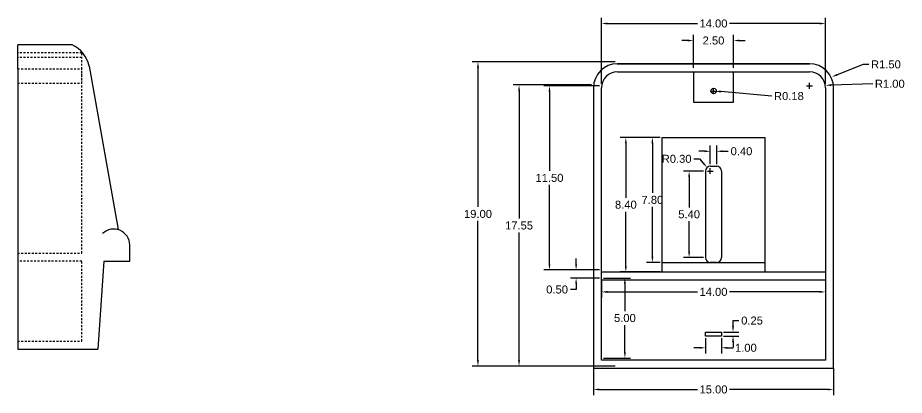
# Model space of a CAD drawing. Header units: centimetres. Extents: x 10 to 640, y 5 to 41.
# Drawn here: x 162.7 to 218.1, y 5.9 to 29.5 of the extents above; entities that cross this region are included whole.
import ezdxf

# ---------------------------------------------------------------- set-up
doc = ezdxf.new("R2010")
doc.units = ezdxf.units.CM
doc.header["$MEASUREMENT"] = 0
doc.linetypes.add('ACAD_ISO02W100', pattern=[15, 12, -3])
for name, color, linetype in [('CapacFrontala', 102, 'Continuous'), ('CapacLateral', 50, 'Continuous'), ('LiniiAjutatoare', 212, 'Continuous'), ('MarimiSuprafata', 130, 'Continuous')]:
    doc.layers.add(name, color=color, linetype=linetype)
doc.styles.get("Standard").update_dxf_attribs({"font": 'arial.ttf'})
doc.dimstyles.get("Standard").update_dxf_attribs({"dimscale": 2, "dimtxt": 0.25, "dimasz": 0.18, "dimexe": 0.18, "dimexo": 0.0625, "dimgap": 0.09, "dimtad": 0, "dimtih": 1, "dimtoh": 1, "dimzin": 0, "dimdsep": 46, "dimtxsty": 'Standard', "dimcen": 0.09, "dimadec": 0, "dimazin": 0, "dimtfac": 1, "dimtofl": 0, "dimtmove": 0, "dimatfit": 3, "dimfxl": 1, "dimtolj": 1, "dimtzin": 0, "dimarcsym": 0})

# ---------------------------------------------------------------- blocks, each defined once
blk = doc.blocks.new('*D91')
at = {"layer": 'Defpoints', "color": 0, "linetype": 'ByBlock', "ltscale": 0.01, "transparency": 16777216}
for p in [(200.136, 26.752, 7), (191.442, 7.752), (200.136, 7.752, 7)]:
    blk.add_point(p, dxfattribs=at)
at = {"layer": 'MarimiSuprafata', "color": 0, "linetype": 'ByBlock', "lineweight": -2, "ltscale": 0.01, "transparency": 16777216}
for p, q in [((200.011, 26.752), (191.082, 26.752)), ((191.442, 26.392), (191.442, 17.688)), ((191.442, 8.112), (191.442, 16.817)), ((200.011, 7.752), (191.082, 7.752))]:
    blk.add_line(p, q, dxfattribs=at)
at = {"layer": 'MarimiSuprafata', "color": 0, "linetype": 'ByBlock', "ltscale": 0.01, "transparency": 16777216}
for points in [[(191.382, 26.392), (191.502, 26.392), (191.442, 26.752)], [(191.382, 8.112), (191.502, 8.112), (191.442, 7.752)]]:
    blk.add_solid(points, dxfattribs=at)
at = {"layer": 'MarimiSuprafata', "color": 0, "linetype": 'ByBlock', "ltscale": 0.01, "transparency": 16777216, "insert": (191.442, 17.252), "char_height": 0.5, "attachment_point": 5}
blk.add_mtext('\\A1;19.00', dxfattribs=at)
blk = doc.blocks.new('*D96')
at = {"layer": 'Defpoints', "color": 0, "linetype": 'ByBlock', "ltscale": 0.01, "transparency": 16777216}
for p in [(198.661, 25.302, 7), (194.007, 7.752), (198.661, 7.752, 7)]:
    blk.add_point(p, dxfattribs=at)
at = {"layer": 'MarimiSuprafata', "color": 0, "linetype": 'ByBlock', "lineweight": -2, "ltscale": 0.01, "transparency": 16777216}
for p, q in [((198.536, 25.302), (193.647, 25.302)), ((194.007, 24.942), (194.007, 16.962)), ((194.007, 8.112), (194.007, 16.092)), ((198.536, 7.752), (193.647, 7.752))]:
    blk.add_line(p, q, dxfattribs=at)
at = {"layer": 'MarimiSuprafata', "color": 0, "linetype": 'ByBlock', "ltscale": 0.01, "transparency": 16777216}
for points in [[(193.947, 24.942), (194.067, 24.942), (194.007, 25.302)], [(193.947, 8.112), (194.067, 8.112), (194.007, 7.752)]]:
    blk.add_solid(points, dxfattribs=at)
at = {"layer": 'MarimiSuprafata', "color": 0, "linetype": 'ByBlock', "ltscale": 0.01, "transparency": 16777216, "insert": (194.007, 16.527), "char_height": 0.5, "attachment_point": 5}
blk.add_mtext('\\A1;17.55', dxfattribs=at)
blk = doc.blocks.new('*D97')
at = {"layer": 'Defpoints', "color": 0, "linetype": 'ByBlock', "ltscale": 0.01, "transparency": 16777216}
for p in [(199.16, 13.752, 7), (197.575, 13.252), (199.16, 13.252, 7)]:
    blk.add_point(p, dxfattribs=at)
at = {"layer": 'MarimiSuprafata', "color": 0, "linetype": 'ByBlock', "lineweight": -2, "ltscale": 0.01, "transparency": 16777216}
for p, q in [((197.575, 14.112), (197.575, 14.472)), ((199.035, 13.752), (197.215, 13.752)), ((199.035, 13.252), (197.215, 13.252)), ((197.575, 12.892), (197.575, 12.532)), ((197.575, 12.532), (197.215, 12.532))]:
    blk.add_line(p, q, dxfattribs=at)
at = {"layer": 'MarimiSuprafata', "color": 0, "linetype": 'ByBlock', "ltscale": 0.01, "transparency": 16777216}
for points in [[(197.515, 14.112), (197.635, 14.112), (197.575, 13.752)], [(197.515, 12.892), (197.635, 12.892), (197.575, 13.252)]]:
    blk.add_solid(points, dxfattribs=at)
at = {"layer": 'MarimiSuprafata', "color": 0, "linetype": 'ByBlock', "ltscale": 0.01, "transparency": 16777216, "insert": (196.386, 12.532), "char_height": 0.5, "attachment_point": 5}
blk.add_mtext('\\A1;0.50', dxfattribs=at)
blk = doc.blocks.new('*D98')
at = {"layer": 'Defpoints', "color": 0, "linetype": 'ByBlock', "ltscale": 0.01, "transparency": 16777216}
for p in [(198.661, 7.752, 7), (213.66, 7.752, 7), (213.66, 6.292)]:
    blk.add_point(p, dxfattribs=at)
at = {"layer": 'MarimiSuprafata', "color": 0, "linetype": 'ByBlock', "lineweight": -2, "ltscale": 0.01, "transparency": 16777216}
for p, q in [((198.661, 7.627), (198.661, 5.932)), ((213.66, 7.627), (213.66, 5.932)), ((199.021, 6.292), (205.161, 6.292)), ((213.3, 6.292), (207.16, 6.292))]:
    blk.add_line(p, q, dxfattribs=at)
at = {"layer": 'MarimiSuprafata', "color": 0, "linetype": 'ByBlock', "ltscale": 0.01, "transparency": 16777216}
for points in [[(199.021, 6.352), (199.021, 6.232), (198.661, 6.292)], [(213.3, 6.352), (213.3, 6.232), (213.66, 6.292)]]:
    blk.add_solid(points, dxfattribs=at)
at = {"layer": 'MarimiSuprafata', "color": 0, "linetype": 'ByBlock', "ltscale": 0.01, "transparency": 16777216, "insert": (206.161, 6.292), "char_height": 0.5, "attachment_point": 5}
blk.add_mtext('\\A1;15.00', dxfattribs=at)
blk = doc.blocks.new('*D99')
at = {"layer": 'Defpoints', "color": 0, "linetype": 'ByBlock', "ltscale": 0.01, "transparency": 16777216}
for p in [(199.16, 13.252, 7), (199.16, 8.252, 7), (200.623, 8.252)]:
    blk.add_point(p, dxfattribs=at)
at = {"layer": 'MarimiSuprafata', "color": 0, "linetype": 'ByBlock', "lineweight": -2, "ltscale": 0.01, "transparency": 16777216}
for p, q in [((199.285, 13.252), (200.983, 13.252)), ((200.623, 12.892), (200.623, 11.187)), ((200.623, 8.612), (200.623, 10.317)), ((199.285, 8.252), (200.983, 8.252))]:
    blk.add_line(p, q, dxfattribs=at)
at = {"layer": 'MarimiSuprafata', "color": 0, "linetype": 'ByBlock', "ltscale": 0.01, "transparency": 16777216}
for points in [[(200.563, 12.892), (200.683, 12.892), (200.623, 13.252)], [(200.563, 8.612), (200.683, 8.612), (200.623, 8.252)]]:
    blk.add_solid(points, dxfattribs=at)
at = {"layer": 'MarimiSuprafata', "color": 0, "linetype": 'ByBlock', "ltscale": 0.01, "transparency": 16777216, "insert": (200.623, 10.752), "char_height": 0.5, "attachment_point": 5}
blk.add_mtext('\\A1;5.00', dxfattribs=at)
blk = doc.blocks.new('*D92')
at = {"layer": 'Defpoints', "color": 0, "linetype": 'ByBlock', "ltscale": 0.01, "transparency": 16777216}
for p in [(199.16, 13.252, 7), (213.16, 13.252, 7), (213.16, 12.385)]:
    blk.add_point(p, dxfattribs=at)
at = {"layer": 'MarimiSuprafata', "color": 0, "linetype": 'ByBlock', "lineweight": -2, "ltscale": 0.01, "transparency": 16777216}
for p, q in [((199.16, 13.127), (199.16, 12.025)), ((213.16, 13.127), (213.16, 12.025)), ((199.52, 12.385), (205.161, 12.385)), ((212.8, 12.385), (207.159, 12.385))]:
    blk.add_line(p, q, dxfattribs=at)
at = {"layer": 'MarimiSuprafata', "color": 0, "linetype": 'ByBlock', "ltscale": 0.01, "transparency": 16777216}
for points in [[(199.52, 12.445), (199.52, 12.325), (199.16, 12.385)], [(212.8, 12.445), (212.8, 12.325), (213.16, 12.385)]]:
    blk.add_solid(points, dxfattribs=at)
at = {"layer": 'MarimiSuprafata', "color": 0, "linetype": 'ByBlock', "ltscale": 0.01, "transparency": 16777216, "insert": (206.16, 12.385), "char_height": 0.5, "attachment_point": 5}
blk.add_mtext('\\A1;14.00', dxfattribs=at)
blk = doc.blocks.new('*D93')
at = {"layer": 'Defpoints', "color": 0, "linetype": 'ByBlock', "ltscale": 0.01, "transparency": 16777216}
for p in [(195.909, 25.252), (199.16, 25.252, 7), (199.16, 13.752, 7)]:
    blk.add_point(p, dxfattribs=at)
at = {"layer": 'MarimiSuprafata', "color": 0, "linetype": 'ByBlock', "lineweight": -2, "ltscale": 0.01, "transparency": 16777216}
for p, q in [((199.035, 25.252), (195.549, 25.252)), ((195.909, 24.892), (195.909, 19.937)), ((195.909, 14.112), (195.909, 19.067)), ((199.035, 13.752), (195.549, 13.752))]:
    blk.add_line(p, q, dxfattribs=at)
at = {"layer": 'MarimiSuprafata', "color": 0, "linetype": 'ByBlock', "ltscale": 0.01, "transparency": 16777216}
for points in [[(195.849, 24.892), (195.969, 24.892), (195.909, 25.252)], [(195.849, 14.112), (195.969, 14.112), (195.909, 13.752)]]:
    blk.add_solid(points, dxfattribs=at)
at = {"layer": 'MarimiSuprafata', "color": 0, "linetype": 'ByBlock', "ltscale": 0.01, "transparency": 16777216, "insert": (195.909, 19.502), "char_height": 0.5, "attachment_point": 5}
blk.add_mtext('\\A1;11.50', dxfattribs=at)
blk = doc.blocks.new('*D94')
at = {"layer": 'Defpoints', "color": 0, "linetype": 'ByBlock', "ltscale": 0.01, "transparency": 16777216}
for p in [(207.41, 28.078), (204.91, 26.252, 7), (207.41, 26.252, 7)]:
    blk.add_point(p, dxfattribs=at)
at = {"layer": 'MarimiSuprafata', "color": 0, "linetype": 'ByBlock', "lineweight": -2, "ltscale": 0.01, "transparency": 16777216}
for p, q in [((204.91, 26.377), (204.91, 28.438)), ((207.41, 26.377), (207.41, 28.438)), ((204.55, 28.078), (204.19, 28.078)), ((207.77, 28.078), (208.13, 28.078))]:
    blk.add_line(p, q, dxfattribs=at)
at = {"layer": 'MarimiSuprafata', "color": 0, "linetype": 'ByBlock', "ltscale": 0.01, "transparency": 16777216}
for points in [[(204.55, 28.138), (204.55, 28.018), (204.91, 28.078)], [(207.77, 28.138), (207.77, 28.018), (207.41, 28.078)]]:
    blk.add_solid(points, dxfattribs=at)
at = {"layer": 'MarimiSuprafata', "color": 0, "linetype": 'ByBlock', "ltscale": 0.01, "transparency": 16777216, "insert": (206.16, 28.078), "char_height": 0.5, "attachment_point": 5}
blk.add_mtext('\\A1;2.50', dxfattribs=at)
blk = doc.blocks.new('*D95')
at = {"layer": 'Defpoints', "color": 0, "linetype": 'ByBlock', "ltscale": 0.01, "transparency": 16777216}
for p in [(213.16, 29.14), (199.16, 25.252, 7), (213.16, 25.252, 7)]:
    blk.add_point(p, dxfattribs=at)
at = {"layer": 'MarimiSuprafata', "color": 0, "linetype": 'ByBlock', "lineweight": -2, "ltscale": 0.01, "transparency": 16777216}
for p, q in [((199.16, 25.377), (199.16, 29.5)), ((213.16, 25.377), (213.16, 29.5)), ((199.52, 29.14), (205.161, 29.14)), ((212.8, 29.14), (207.159, 29.14))]:
    blk.add_line(p, q, dxfattribs=at)
at = {"layer": 'MarimiSuprafata', "color": 0, "linetype": 'ByBlock', "ltscale": 0.01, "transparency": 16777216}
for points in [[(199.52, 29.2), (199.52, 29.08), (199.16, 29.14)], [(212.8, 29.2), (212.8, 29.08), (213.16, 29.14)]]:
    blk.add_solid(points, dxfattribs=at)
at = {"layer": 'MarimiSuprafata', "color": 0, "linetype": 'ByBlock', "ltscale": 0.01, "transparency": 16777216, "insert": (206.16, 29.14), "char_height": 0.5, "attachment_point": 5}
blk.add_mtext('\\A1;14.00', dxfattribs=at)
blk = doc.blocks.new('*D88')
at = {"layer": 'Defpoints', "color": 0, "linetype": 'ByBlock', "ltscale": 0.01, "transparency": 16777216}
for p in [(213.553, 25.808, 7), (212.16, 25.252, 7)]:
    blk.add_point(p, dxfattribs=at)
at = {"layer": 'MarimiSuprafata', "color": 0, "linetype": 'ByBlock', "lineweight": -2, "ltscale": 0.01, "transparency": 16777216}
for p, q in [((215.508, 26.587), (213.888, 25.941)), ((215.868, 26.587), (215.508, 26.587)), ((211.98, 25.252), (212.34, 25.252)), ((212.16, 25.072), (212.16, 25.432))]:
    blk.add_line(p, q, dxfattribs=at)
at = {"layer": 'MarimiSuprafata', "color": 0, "linetype": 'ByBlock', "ltscale": 0.01, "transparency": 16777216}
blk.add_solid([(213.866, 25.997), (213.91, 25.885), (213.553, 25.808)], dxfattribs=at)
at = {"layer": 'MarimiSuprafata', "color": 0, "linetype": 'ByBlock', "ltscale": 0.01, "transparency": 16777216, "insert": (216.936, 26.587), "char_height": 0.5, "attachment_point": 5}
blk.add_mtext('\\A1;R1.50', dxfattribs=at)
blk = doc.blocks.new('*D89')
at = {"layer": 'Defpoints', "color": 0, "linetype": 'ByBlock', "ltscale": 0.01, "transparency": 16777216}
for p in [(212.16, 25.252, 7), (213.16, 25.284, 7)]:
    blk.add_point(p, dxfattribs=at)
at = {"layer": 'MarimiSuprafata', "color": 0, "linetype": 'ByBlock', "lineweight": -2, "ltscale": 0.01, "transparency": 16777216}
for p, q in [((211.98, 25.252), (212.34, 25.252)), ((212.16, 25.072), (212.16, 25.432)), ((216.111, 25.377), (213.519, 25.295))]:
    blk.add_line(p, q, dxfattribs=at)
at = {"layer": 'MarimiSuprafata', "color": 0, "linetype": 'ByBlock', "ltscale": 0.01, "transparency": 16777216}
blk.add_solid([(213.518, 25.355), (213.521, 25.235), (213.16, 25.284)], dxfattribs=at)
at = {"layer": 'MarimiSuprafata', "color": 0, "linetype": 'ByBlock', "ltscale": 0.01, "transparency": 16777216, "insert": (217.178, 25.377), "char_height": 0.5, "attachment_point": 5}
blk.add_mtext('\\A1;R1.00', dxfattribs=at)
blk = doc.blocks.new('*D90')
at = {"layer": 'Defpoints', "color": 0, "linetype": 'ByBlock', "ltscale": 0.01, "transparency": 16777216}
for p in [(206.17, 24.927, 7), (206.251, 24.92, 6.845)]:
    blk.add_point(p, dxfattribs=at)
at = {"layer": 'MarimiSuprafata', "color": 0, "linetype": 'ByBlock', "lineweight": -2, "ltscale": 0.01, "transparency": 16777216}
for p, q in [((206.17, 24.747), (206.17, 25.107)), ((205.99, 24.927), (206.35, 24.927)), ((209.803, 24.607), (206.609, 24.889))]:
    blk.add_line(p, q, dxfattribs=at)
at = {"layer": 'MarimiSuprafata', "color": 0, "linetype": 'ByBlock', "ltscale": 0.01, "transparency": 16777216}
blk.add_solid([(206.615, 24.948), (206.604, 24.829), (206.251, 24.92)], dxfattribs=at)
at = {"layer": 'MarimiSuprafata', "color": 0, "linetype": 'ByBlock', "ltscale": 0.01, "transparency": 16777216, "insert": (210.872, 24.607), "char_height": 0.5, "attachment_point": 5}
blk.add_mtext('\\A1;R0.18', dxfattribs=at)
blk = doc.blocks.new('*D100')
at = {"layer": 'Defpoints', "color": 0, "linetype": 'ByBlock', "ltscale": 0.01, "transparency": 16777216}
for p in [(202.96, 22.027), (200.683, 13.627), (202.96, 13.627)]:
    blk.add_point(p, dxfattribs=at)
at = {"layer": 'MarimiSuprafata', "color": 0, "linetype": 'ByBlock', "lineweight": -2, "ltscale": 0.01, "transparency": 16777216}
for p, q in [((202.835, 22.027), (200.323, 22.027)), ((200.683, 21.667), (200.683, 18.262)), ((200.683, 13.987), (200.683, 17.392)), ((202.835, 13.627), (200.323, 13.627))]:
    blk.add_line(p, q, dxfattribs=at)
at = {"layer": 'MarimiSuprafata', "color": 0, "linetype": 'ByBlock', "ltscale": 0.01, "transparency": 16777216}
for points in [[(200.623, 21.667), (200.743, 21.667), (200.683, 22.027)], [(200.623, 13.987), (200.743, 13.987), (200.683, 13.627)]]:
    blk.add_solid(points, dxfattribs=at)
at = {"layer": 'MarimiSuprafata', "color": 0, "linetype": 'ByBlock', "ltscale": 0.01, "transparency": 16777216, "insert": (200.683, 17.827), "char_height": 0.5, "attachment_point": 5}
blk.add_mtext('\\A1;8.40', dxfattribs=at)
blk = doc.blocks.new('*D101')
at = {"layer": 'Defpoints', "color": 0, "linetype": 'ByBlock', "ltscale": 0.01, "transparency": 16777216}
for p in [(202.96, 22.027), (202.341, 14.227), (202.96, 14.227)]:
    blk.add_point(p, dxfattribs=at)
at = {"layer": 'MarimiSuprafata', "color": 0, "linetype": 'ByBlock', "lineweight": -2, "ltscale": 0.01, "transparency": 16777216}
for p, q in [((202.835, 22.027), (201.981, 22.027)), ((202.341, 21.667), (202.341, 18.562)), ((202.341, 14.587), (202.341, 17.692)), ((202.835, 14.227), (201.981, 14.227))]:
    blk.add_line(p, q, dxfattribs=at)
at = {"layer": 'MarimiSuprafata', "color": 0, "linetype": 'ByBlock', "ltscale": 0.01, "transparency": 16777216}
for points in [[(202.281, 21.667), (202.401, 21.667), (202.341, 22.027)], [(202.281, 14.587), (202.401, 14.587), (202.341, 14.227)]]:
    blk.add_solid(points, dxfattribs=at)
at = {"layer": 'MarimiSuprafata', "color": 0, "linetype": 'ByBlock', "ltscale": 0.01, "transparency": 16777216, "insert": (202.341, 18.127), "char_height": 0.5, "attachment_point": 5}
blk.add_mtext('\\A1;7.80', dxfattribs=at)
blk = doc.blocks.new('*D102')
at = {"layer": 'Defpoints', "color": 0, "linetype": 'ByBlock', "ltscale": 0.01, "transparency": 16777216}
for p in [(205.66, 19.927), (204.638, 14.527), (205.66, 14.527)]:
    blk.add_point(p, dxfattribs=at)
at = {"layer": 'MarimiSuprafata', "color": 0, "linetype": 'ByBlock', "lineweight": -2, "ltscale": 0.01, "transparency": 16777216}
for p, q in [((205.535, 19.927), (204.278, 19.927)), ((204.638, 19.567), (204.638, 17.662)), ((204.638, 14.887), (204.638, 16.792)), ((205.535, 14.527), (204.278, 14.527))]:
    blk.add_line(p, q, dxfattribs=at)
at = {"layer": 'MarimiSuprafata', "color": 0, "linetype": 'ByBlock', "ltscale": 0.01, "transparency": 16777216}
for points in [[(204.578, 19.567), (204.698, 19.567), (204.638, 19.927)], [(204.578, 14.887), (204.698, 14.887), (204.638, 14.527)]]:
    blk.add_solid(points, dxfattribs=at)
at = {"layer": 'MarimiSuprafata', "color": 0, "linetype": 'ByBlock', "ltscale": 0.01, "transparency": 16777216, "insert": (204.638, 17.227), "char_height": 0.5, "attachment_point": 5}
blk.add_mtext('\\A1;5.40', dxfattribs=at)
blk = doc.blocks.new('*D103')
at = {"layer": 'Defpoints', "color": 0, "linetype": 'ByBlock', "ltscale": 0.01, "transparency": 16777216}
for p in [(206.36, 21.163), (205.96, 20.227), (206.36, 20.227)]:
    blk.add_point(p, dxfattribs=at)
at = {"layer": 'MarimiSuprafata', "color": 0, "linetype": 'ByBlock', "lineweight": -2, "ltscale": 0.01, "transparency": 16777216}
for p, q in [((205.6, 21.163), (205.24, 21.163)), ((205.96, 20.352), (205.96, 21.523)), ((206.36, 20.352), (206.36, 21.523)), ((206.72, 21.163), (207.08, 21.163))]:
    blk.add_line(p, q, dxfattribs=at)
at = {"layer": 'MarimiSuprafata', "color": 0, "linetype": 'ByBlock', "ltscale": 0.01, "transparency": 16777216}
for points in [[(205.6, 21.223), (205.6, 21.103), (205.96, 21.163)], [(206.72, 21.223), (206.72, 21.103), (206.36, 21.163)]]:
    blk.add_solid(points, dxfattribs=at)
at = {"layer": 'MarimiSuprafata', "color": 0, "linetype": 'ByBlock', "ltscale": 0.01, "transparency": 16777216, "insert": (207.909, 21.163), "char_height": 0.5, "attachment_point": 5}
blk.add_mtext('\\A1;0.40', dxfattribs=at)
blk = doc.blocks.new('*D104')
at = {"layer": 'Defpoints', "color": 0, "linetype": 'ByBlock', "ltscale": 0.01, "transparency": 16777216}
for p in [(205.761, 20.152), (205.96, 19.927)]:
    blk.add_point(p, dxfattribs=at)
at = {"layer": 'MarimiSuprafata', "color": 0, "linetype": 'ByBlock', "lineweight": -2, "ltscale": 0.01, "transparency": 16777216}
for p, q in [((204.924, 20.691), (205.284, 20.691)), ((205.284, 20.691), (205.523, 20.422)), ((205.96, 19.747), (205.96, 20.107)), ((205.78, 19.927), (206.14, 19.927))]:
    blk.add_line(p, q, dxfattribs=at)
at = {"layer": 'MarimiSuprafata', "color": 0, "linetype": 'ByBlock', "ltscale": 0.01, "transparency": 16777216}
blk.add_solid([(205.568, 20.461), (205.478, 20.382), (205.761, 20.152)], dxfattribs=at)
at = {"layer": 'MarimiSuprafata', "color": 0, "linetype": 'ByBlock', "ltscale": 0.01, "transparency": 16777216, "insert": (203.857, 20.691), "char_height": 0.5, "attachment_point": 5}
blk.add_mtext('\\A1;R0.30', dxfattribs=at)
blk = doc.blocks.new('*D229')
at = {"layer": 'Defpoints', "color": 0, "ltscale": 0.01, "transparency": 16777216}
for p in [(205.66, 9.627), (206.66, 9.627), (206.66, 8.894)]:
    blk.add_point(p, dxfattribs=at)
at = {"layer": 'MarimiSuprafata', "color": 0, "lineweight": -2, "ltscale": 0.01, "transparency": 16777216}
for p, q in [((205.66, 9.502), (205.66, 8.534)), ((206.66, 9.502), (206.66, 8.534)), ((205.3, 8.894), (204.94, 8.894)), ((207.02, 8.894), (207.38, 8.894))]:
    blk.add_line(p, q, dxfattribs=at)
at = {"layer": 'MarimiSuprafata', "color": 0, "ltscale": 0.01, "transparency": 16777216}
for points in [[(205.3, 8.954), (205.3, 8.834), (205.66, 8.894)], [(207.02, 8.954), (207.02, 8.834), (206.66, 8.894)]]:
    blk.add_solid(points, dxfattribs=at)
at = {"layer": 'MarimiSuprafata', "color": 0, "ltscale": 0.01, "transparency": 16777216, "insert": (208.185, 8.894), "char_height": 0.5, "attachment_point": 5}
blk.add_mtext('\\A1;1.00', dxfattribs=at)
blk = doc.blocks.new('*D230')
at = {"layer": 'Defpoints', "color": 0, "ltscale": 0.01, "transparency": 16777216}
for p in [(206.66, 9.874), (206.66, 9.627), (207.38, 9.874)]:
    blk.add_point(p, dxfattribs=at)
at = {"layer": 'MarimiSuprafata', "color": 0, "lineweight": -2, "ltscale": 0.01, "transparency": 16777216}
for p, q in [((207.38, 10.234), (207.38, 10.594)), ((207.38, 10.594), (207.74, 10.594)), ((206.785, 9.874), (207.74, 9.874)), ((206.785, 9.627), (207.74, 9.627)), ((207.38, 9.267), (207.38, 8.907))]:
    blk.add_line(p, q, dxfattribs=at)
at = {"layer": 'MarimiSuprafata', "color": 0, "ltscale": 0.01, "transparency": 16777216}
for points in [[(207.32, 10.234), (207.44, 10.234), (207.38, 9.874)], [(207.32, 9.267), (207.44, 9.267), (207.38, 9.627)]]:
    blk.add_solid(points, dxfattribs=at)
at = {"layer": 'MarimiSuprafata', "color": 0, "ltscale": 0.01, "transparency": 16777216, "insert": (208.571, 10.594), "char_height": 0.5, "attachment_point": 5}
blk.add_mtext('\\A1;0.25', dxfattribs=at)

msp = doc.modelspace()

# ---------------------------------------------------------------- linework, layer by layer
at = {"linetype": 'ByBlock', "ltscale": 0.01}
msp.add_line((200.136, 26.627), (212.16, 26.627), dxfattribs=at)
at = {"layer": 'CapacFrontala', "ltscale": 0.01}
for p, q in [((212.16, 26.627), (200.16, 26.627)), ((200.16, 26.127), (212.16, 26.127)), ((204.91, 26.127), (204.91, 24.227)), ((207.41, 24.227), (207.41, 26.127)), ((198.661, 25.177), (198.661, 7.627)), ((199.16, 8.127), (199.16, 25.127)), ((213.16, 25.127), (213.16, 8.127)), ((213.66, 7.627), (213.66, 25.127)), ((204.91, 24.227), (207.41, 24.227)), ((199.16, 13.627), (213.16, 13.627)), ((213.16, 13.127), (199.16, 13.127)), ((213.16, 8.127), (199.16, 8.127)), ((198.661, 7.627), (213.66, 7.627))]:
    msp.add_line(p, q, dxfattribs=at)
at = {"layer": 'CapacFrontala', "linetype": 'ByBlock', "ltscale": 0.01}
for p, q in [((202.96, 22.027), (209.36, 22.027)), ((202.96, 13.627), (202.96, 22.027)), ((209.36, 22.027), (209.36, 13.627)), ((205.96, 20.227), (206.36, 20.227)), ((205.66, 19.927), (205.66, 14.527)), ((206.66, 19.927), (206.66, 14.527)), ((202.96, 14.227), (209.36, 14.227)), ((206.36, 14.227), (205.96, 14.227)), ((205.66, 9.627), (205.66, 9.874)), ((205.66, 9.874), (206.66, 9.874)), ((206.66, 9.627), (205.66, 9.627)), ((206.66, 9.874), (206.66, 9.627))]:
    msp.add_line(p, q, dxfattribs=at)
at = {"layer": 'CapacFrontala', "ltscale": 0.01}
msp.add_circle((206.17, 24.927), 0.175, dxfattribs=at)
for centre, radius, start, end in [((200.16, 25.127), 1.5, 90, 180), ((212.16, 25.127), 1.5, 0, 90), ((200.16, 25.127), 1, 90, 180), ((212.16, 25.127), 1, 0, 90)]:
    msp.add_arc(centre, radius, start, end, dxfattribs=at)
at = {"layer": 'CapacFrontala', "linetype": 'ByBlock', "ltscale": 0.01}
for centre, start, end in [((205.96, 19.927), 90, 180), ((206.36, 19.927), 360, 90), ((205.96, 14.527), 180, 270), ((206.36, 14.527), 270, 360)]:
    msp.add_arc(centre, 0.3, start, end, dxfattribs=at)
at = {"layer": 'CapacLateral', "ltscale": 0.01}
for p, q in [((166.074, 27.81), (162.678, 27.81)), ((162.678, 26.31), (162.678, 27.81)), ((167.147, 26.484), (168.948, 16.273))]:
    msp.add_line(p, q, dxfattribs=at)
at = {"layer": 'CapacLateral', "linetype": 'ACAD_ISO02W100', "ltscale": 0.01}
for p, q in [((162.678, 26.31), (162.678, 14.81)), ((162.678, 14.31), (162.678, 9.31))]:
    msp.add_line(p, q, dxfattribs=at)
at = {"layer": 'CapacLateral', "linetype": 'ByBlock', "ltscale": 0.01}
for p, q in [((162.678, 26.31), (162.678, 8.81)), ((169.678, 14.31), (169.678, 15.31)), ((168.063, 14.31), (167.678, 8.81)), ((168.063, 14.31), (169.678, 14.31)), ((162.678, 8.81), (167.678, 8.81))]:
    msp.add_line(p, q, dxfattribs=at)
for centre, radius, start, end in [((165.204, 26.009), 2, 13.7258, 64.2175), ((165.204, 26.009), 2, 13.7258, 64.2175), ((168.678, 15.31), 1, 360, 134.547)]:
    msp.add_arc(centre, radius, start, end, dxfattribs=at)
at = {"layer": 'LiniiAjutatoare', "linetype": 'ACAD_ISO02W100', "ltscale": 0.01}
for p, q in [((166.678, 27.31), (162.678, 27.31)), ((166.678, 25.41), (166.678, 27.31)), ((166.678, 27.017), (162.678, 27.017)), ((162.678, 26.315), (166.678, 26.315)), ((166.678, 14.81), (166.678, 26.31)), ((162.678, 25.41), (166.678, 25.41)), ((162.678, 14.81), (166.678, 14.81)), ((166.678, 14.31), (162.678, 14.31)), ((166.678, 9.31), (166.678, 14.31)), ((162.678, 9.31), (166.678, 9.31))]:
    msp.add_line(p, q, dxfattribs=at)

# ---------------------------------------------------------------- dimensions: what is measured, and where the dimension line sits
at = {"layer": 'MarimiSuprafata', "linetype": 'ByBlock', "ltscale": 0.01}
for base, p1, p2, picture, middle in [((213.16, 29.14), (199.16, 25.252, 7), (213.16, 25.252, 7), '*D95', (206.16, 29.14)), ((207.41, 28.078), (204.91, 26.252, 7), (207.41, 26.252, 7), '*D94', (206.16, 28.078)), ((206.36, 21.163), (205.96, 20.227), (206.36, 20.227), '*D103', (207.909, 21.163)), ((213.16, 12.385), (199.16, 13.252, 7), (213.16, 13.252, 7), '*D92', (206.16, 12.385)), ((213.66, 6.292), (198.661, 7.752, 7), (213.66, 7.752, 7), '*D98', (206.161, 6.292))]:
    dim = msp.add_linear_dim(base=base, p1=p1, p2=p2, dimstyle='Standard', dxfattribs=at)
    dim.commit()
    dim.dimension.update_dxf_attribs({"geometry": picture, "text_midpoint": middle})
for base, p1, p2, picture, middle in [((191.442, 7.752), (200.136, 26.752, 7), (200.136, 7.752, 7), '*D91', (191.442, 17.252)), ((194.007, 7.752), (198.661, 25.302, 7), (198.661, 7.752, 7), '*D96', (194.007, 16.527)), ((195.909, 25.252), (199.16, 13.752, 7), (199.16, 25.252, 7), '*D93', (195.909, 19.502)), ((200.683, 13.627), (202.96, 22.027), (202.96, 13.627), '*D100', (200.683, 17.827)), ((202.341, 14.227), (202.96, 22.027), (202.96, 14.227), '*D101', (202.341, 18.127)), ((204.638, 14.527), (205.66, 19.927), (205.66, 14.527), '*D102', (204.638, 17.227)), ((197.575, 13.252), (199.16, 13.752, 7), (199.16, 13.252, 7), '*D97', (196.386, 12.532)), ((200.623, 8.252), (199.16, 13.252, 7), (199.16, 8.252, 7), '*D99', (200.623, 10.752))]:
    dim = msp.add_linear_dim(base=base, p1=p1, p2=p2, angle=90, dimstyle='Standard', dxfattribs=at)
    dim.commit()
    dim.dimension.update_dxf_attribs({"geometry": picture, "text_midpoint": middle})
for center, mpoint, picture, middle in [((212.16, 25.252, 7), (213.553, 25.808, 7), '*D88', (216.936, 26.587)), ((212.16, 25.252, 7), (213.16, 25.284, 7), '*D89', (216.111, 25.377)), ((206.17, 24.927, 7), (206.251, 24.92, 6.845), '*D90', (209.803, 24.607))]:
    dim = msp.add_radius_dim(center=center, mpoint=mpoint, dimstyle='Standard', dxfattribs=at)
    dim.commit()
    dim.dimension.update_dxf_attribs({"geometry": picture, "text_midpoint": middle, "dimtype": 164})
dim = msp.add_radius_dim(center=(205.96, 19.927), mpoint=(205.761, 20.152), dimstyle='Standard', dxfattribs=at)
dim.commit()
dim.dimension.update_dxf_attribs({"geometry": '*D104', "text_midpoint": (203.857, 20.691)})
at = {"layer": 'MarimiSuprafata', "ltscale": 0.01}
dim = msp.add_linear_dim(base=(207.38, 9.874), p1=(206.66, 9.627), p2=(206.66, 9.874), angle=90, dimstyle='Standard', dxfattribs=at)
dim.commit()
dim.dimension.update_dxf_attribs({"geometry": '*D230', "text_midpoint": (208.571, 10.594)})
dim = msp.add_linear_dim(base=(206.66, 8.894), p1=(205.66, 9.627), p2=(206.66, 9.627), dimstyle='Standard', dxfattribs=at)
dim.commit()
dim.dimension.update_dxf_attribs({"geometry": '*D229', "text_midpoint": (208.185, 8.894)})

doc.saveas('drawing.dxf')
